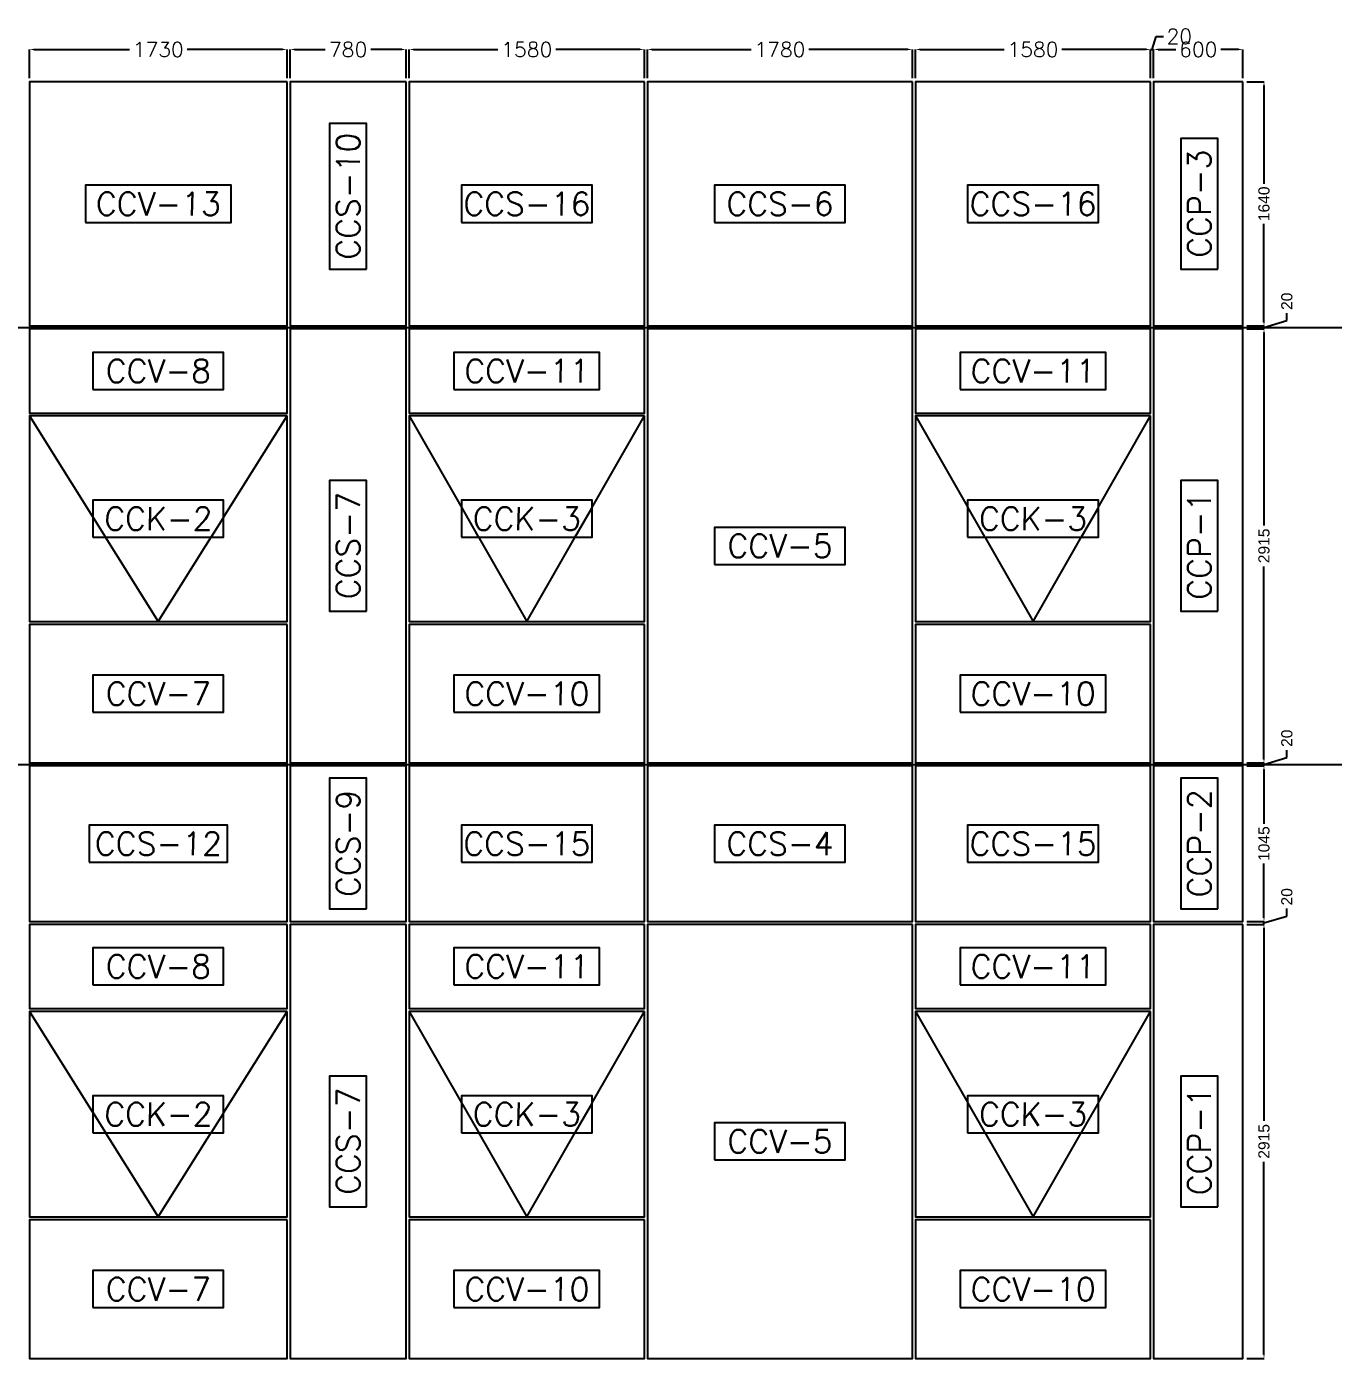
# Model space of a CAD drawing. Header units: millimetres. Extents: x -33420 to 34864, y -1491 to 37154.
# Drawn here: x 15680 to 24457, y 28209 to 37154 of the extents above; entities that cross this region are included whole.
import ezdxf

# ---------------------------------------------------------------- set-up
doc = ezdxf.new("R2010")
doc.units = ezdxf.units.MM
doc.layers.add('- ÖLÇÜ', color=7, linetype='Continuous', lineweight=9)
for name, color, linetype in [('--- CEPHE KANAT CAM', 80, 'Continuous'), ('--- CEPHE VS-CAM', 140, 'Continuous'), ('--- KODLAMA', 7, 'Continuous')]:
    doc.layers.add(name, color=color, linetype=linetype)
doc.styles.add('RomanS', font='romans.shx')
doc.styles.get("Standard").update_dxf_attribs({"font": 'arial.ttf'})
doc.styles.add('STL', font='txt.shx', dxfattribs={"oblique": 1})
doc.dimstyles.new('KOMP-ÖLÇÜ', dxfattribs={"dimtxt": 50, "dimasz": 30, "dimexe": 0.18, "dimexo": 25, "dimgap": 25, "dimtad": 0, "dimdec": 0, "dimzin": 0, "dimdsep": 46, "dimtxsty": 'RomanS', "dimcen": 0.09, "dimclrt": 256, "dimadec": 0, "dimazin": 0, "dimtfac": 1, "dimtdec": 0, "dimtofl": 0, "dimtmove": 0, "dimatfit": 3, "dimfxl": 1, "dimtolj": 1, "dimtzin": 0, "dimarcsym": 0})
doc.dimstyles.new('ÖLÇĞ', dxfattribs={"dimtxt": 75, "dimasz": 25, "dimexe": 1.25, "dimexo": 25, "dimgap": 25, "dimtad": 0, "dimdec": 0, "dimtxsty": 'Standard', "dimcen": 2.5, "dimadec": 0, "dimazin": 0, "dimtfac": 1, "dimtdec": 0, "dimtmove": 0, "dimatfit": 3, "dimfxl": 1, "dimarcsym": 0})

# ---------------------------------------------------------------- blocks, each defined once
blk = doc.blocks.new('*D359')
at = {"layer": '- ÖLÇÜ', "color": 0, "linetype": 'Continuous', "lineweight": -2, "transparency": 16777216}
for p, q in [((15699.4, 36809.3), (15699.4, 37001.4)), ((15729.4, 37001.2), (16370.3, 37001.2)), ((17399.4, 37001.2), (16758.4, 37001.2)), ((17429.4, 36809.3), (17429.4, 37001.4))]:
    blk.add_line(p, q, dxfattribs=at)
at = {"layer": '- ÖLÇÜ', "color": 0, "linetype": 'Continuous', "transparency": 16777216}
for points in [[(15729.4, 37006.2), (15729.4, 36996.2), (15699.4, 37001.2)], [(17399.4, 37006.2), (17399.4, 36996.2), (17429.4, 37001.2)]]:
    blk.add_solid(points, dxfattribs=at)
at = {"layer": 'Defpoints', "color": 0, "linetype": 'Continuous', "transparency": 16777216}
for p in [(17429.4, 37001.2), (15699.4, 36784.3), (17429.4, 36784.3)]:
    blk.add_point(p, dxfattribs=at)
at = {"layer": '- ÖLÇÜ', "linetype": 'Continuous', "transparency": 16777216, "insert": (16564.4, 37001.2), "char_height": 100, "attachment_point": 5, "style": 'RomanS'}
blk.add_mtext('\\A1;1730', dxfattribs=at)
blk = doc.blocks.new('*D360')
at = {"layer": '- ÖLÇÜ', "color": 0, "linetype": 'Continuous', "lineweight": -2, "transparency": 16777216}
for p, q in [((17449.4, 36809.3), (17449.4, 37001.4)), ((17479.4, 37001.2), (17685.8, 37001.2)), ((18199.4, 37001.2), (17992.9, 37001.2)), ((18229.4, 36809.3), (18229.4, 37001.4))]:
    blk.add_line(p, q, dxfattribs=at)
at = {"layer": '- ÖLÇÜ', "color": 0, "linetype": 'Continuous', "transparency": 16777216}
for points in [[(17479.4, 37006.2), (17479.4, 36996.2), (17449.4, 37001.2)], [(18199.4, 37006.2), (18199.4, 36996.2), (18229.4, 37001.2)]]:
    blk.add_solid(points, dxfattribs=at)
at = {"layer": 'Defpoints', "color": 0, "linetype": 'Continuous', "transparency": 16777216}
for p in [(18229.4, 37001.2), (17449.4, 36784.3), (18229.4, 36784.3)]:
    blk.add_point(p, dxfattribs=at)
at = {"layer": '- ÖLÇÜ', "linetype": 'Continuous', "transparency": 16777216, "insert": (17839.4, 37001.2), "char_height": 100, "attachment_point": 5, "style": 'RomanS'}
blk.add_mtext('\\A1;780', dxfattribs=at)
blk = doc.blocks.new('*D361')
at = {"layer": '- ÖLÇÜ', "color": 0, "linetype": 'Continuous', "lineweight": -2, "transparency": 16777216}
for p, q in [((18249.4, 36809.3), (18249.4, 37001.4)), ((18279.4, 37001.2), (18845.3, 37001.2)), ((19799.4, 37001.2), (19233.4, 37001.2)), ((19829.4, 36809.3), (19829.4, 37001.4))]:
    blk.add_line(p, q, dxfattribs=at)
at = {"layer": '- ÖLÇÜ', "color": 0, "linetype": 'Continuous', "transparency": 16777216}
for points in [[(18279.4, 37006.2), (18279.4, 36996.2), (18249.4, 37001.2)], [(19799.4, 37006.2), (19799.4, 36996.2), (19829.4, 37001.2)]]:
    blk.add_solid(points, dxfattribs=at)
at = {"layer": 'Defpoints', "color": 0, "linetype": 'Continuous', "transparency": 16777216}
for p in [(19829.4, 37001.2), (18249.4, 36784.3), (19829.4, 36784.3)]:
    blk.add_point(p, dxfattribs=at)
at = {"layer": '- ÖLÇÜ', "linetype": 'Continuous', "transparency": 16777216, "insert": (19039.4, 37001.2), "char_height": 100, "attachment_point": 5, "style": 'RomanS'}
blk.add_mtext('\\A1;1580', dxfattribs=at)
blk = doc.blocks.new('*D362')
at = {"layer": '- ÖLÇÜ', "color": 0, "linetype": 'Continuous', "lineweight": -2, "transparency": 16777216}
for p, q in [((19849.4, 36809.3), (19849.4, 37001.4)), ((19879.4, 37001.2), (20545.3, 37001.2)), ((21599.4, 37001.2), (20933.4, 37001.2)), ((21629.4, 36809.3), (21629.4, 37001.4))]:
    blk.add_line(p, q, dxfattribs=at)
at = {"layer": '- ÖLÇÜ', "color": 0, "linetype": 'Continuous', "transparency": 16777216}
for points in [[(19879.4, 37006.2), (19879.4, 36996.2), (19849.4, 37001.2)], [(21599.4, 37006.2), (21599.4, 36996.2), (21629.4, 37001.2)]]:
    blk.add_solid(points, dxfattribs=at)
at = {"layer": 'Defpoints', "color": 0, "linetype": 'Continuous', "transparency": 16777216}
for p in [(21629.4, 37001.2), (19849.4, 36784.3), (21629.4, 36784.3)]:
    blk.add_point(p, dxfattribs=at)
at = {"layer": '- ÖLÇÜ', "linetype": 'Continuous', "transparency": 16777216, "insert": (20739.4, 37001.2), "char_height": 100, "attachment_point": 5, "style": 'RomanS'}
blk.add_mtext('\\A1;1780', dxfattribs=at)
blk = doc.blocks.new('*D363')
at = {"layer": '- ÖLÇÜ', "color": 0, "linetype": 'Continuous', "lineweight": -2, "transparency": 16777216}
for p, q in [((21649.4, 36809.3), (21649.4, 37001.4)), ((21679.4, 37001.2), (22245.3, 37001.2)), ((23199.4, 37001.2), (22633.4, 37001.2)), ((23229.4, 36809.3), (23229.4, 37001.4))]:
    blk.add_line(p, q, dxfattribs=at)
at = {"layer": '- ÖLÇÜ', "color": 0, "linetype": 'Continuous', "transparency": 16777216}
for points in [[(21679.4, 37006.2), (21679.4, 36996.2), (21649.4, 37001.2)], [(23199.4, 37006.2), (23199.4, 36996.2), (23229.4, 37001.2)]]:
    blk.add_solid(points, dxfattribs=at)
at = {"layer": 'Defpoints', "color": 0, "linetype": 'Continuous', "transparency": 16777216}
for p in [(23229.4, 37001.2), (21649.4, 36784.3), (23229.4, 36784.3)]:
    blk.add_point(p, dxfattribs=at)
at = {"layer": '- ÖLÇÜ', "linetype": 'Continuous', "transparency": 16777216, "insert": (22439.4, 37001.2), "char_height": 100, "attachment_point": 5, "style": 'RomanS'}
blk.add_mtext('\\A1;1580', dxfattribs=at)
blk = doc.blocks.new('*D440')
at = {"layer": '- ÖLÇÜ', "color": 0, "linetype": 'Continuous', "lineweight": -2, "transparency": 16777216}
for p, q in [((23239.4, 37001.2), (23265.7, 37088.9)), ((23265.7, 37088.9), (23315.7, 37088.9)), ((23199.4, 37001.2), (23169.4, 37001.2)), ((23229.4, 36809.3), (23229.4, 37001.4)), ((23229.4, 37001.2), (23249.4, 37001.2)), ((23249.4, 36809.3), (23249.4, 37001.4)), ((23279.4, 37001.2), (23309.4, 37001.2))]:
    blk.add_line(p, q, dxfattribs=at)
at = {"layer": '- ÖLÇÜ', "color": 0, "linetype": 'Continuous', "transparency": 16777216}
for points in [[(23199.4, 37006.2), (23199.4, 36996.2), (23229.4, 37001.2)], [(23279.4, 37006.2), (23279.4, 36996.2), (23249.4, 37001.2)]]:
    blk.add_solid(points, dxfattribs=at)
at = {"layer": 'Defpoints', "color": 0, "linetype": 'Continuous', "transparency": 16777216}
for p in [(23249.4, 37001.2), (23229.4, 36784.3), (23249.4, 36784.3)]:
    blk.add_point(p, dxfattribs=at)
at = {"layer": '- ÖLÇÜ', "linetype": 'Continuous', "transparency": 16777216, "insert": (23421.6, 37088.9), "char_height": 100, "attachment_point": 5, "style": 'RomanS'}
blk.add_mtext('\\A1;20', dxfattribs=at)
blk = doc.blocks.new('*D441')
at = {"layer": '- ÖLÇÜ', "color": 0, "linetype": 'Continuous', "lineweight": -2, "transparency": 16777216}
for p, q in [((23249.4, 36809.3), (23249.4, 37001.4)), ((23279.4, 37001.2), (23398.2, 37001.2)), ((23819.4, 37001.2), (23700.6, 37001.2)), ((23849.4, 36809.3), (23849.4, 37001.4))]:
    blk.add_line(p, q, dxfattribs=at)
at = {"layer": '- ÖLÇÜ', "color": 0, "linetype": 'Continuous', "transparency": 16777216}
for points in [[(23279.4, 37006.2), (23279.4, 36996.2), (23249.4, 37001.2)], [(23819.4, 37006.2), (23819.4, 36996.2), (23849.4, 37001.2)]]:
    blk.add_solid(points, dxfattribs=at)
at = {"layer": 'Defpoints', "color": 0, "linetype": 'Continuous', "transparency": 16777216}
for p in [(23849.4, 37001.2), (23249.4, 36784.3), (23849.4, 36784.3)]:
    blk.add_point(p, dxfattribs=at)
at = {"layer": '- ÖLÇÜ', "linetype": 'Continuous', "transparency": 16777216, "insert": (23549.4, 37001.2), "char_height": 100, "attachment_point": 5, "style": 'RomanS'}
blk.add_mtext('\\A1;600', dxfattribs=at)
blk = doc.blocks.new('*D442')
at = {"layer": '- ÖLÇÜ', "color": 0, "linetype": 'Continuous', "lineweight": -2, "transparency": 16777216}
for p, q in [((23874.4, 31124.3), (23992, 31124.3)), ((23990.7, 31099.3), (23990.7, 29804.7)), ((23990.7, 28234.3), (23990.7, 29528.9)), ((23874.4, 28209.3), (23992, 28209.3))]:
    blk.add_line(p, q, dxfattribs=at)
at = {"layer": '- ÖLÇÜ', "color": 0, "linetype": 'Continuous', "transparency": 16777216}
for points in [[(23986.6, 31099.3), (23994.9, 31099.3), (23990.7, 31124.3)], [(23986.6, 28234.3), (23994.9, 28234.3), (23990.7, 28209.3)]]:
    blk.add_solid(points, dxfattribs=at)
at = {"layer": 'Defpoints', "color": 0, "linetype": 'Continuous', "transparency": 16777216}
for p in [(23849.4, 31124.3), (23990.7, 31124.3), (23849.4, 28209.3)]:
    blk.add_point(p, dxfattribs=at)
at = {"layer": '- ÖLÇÜ', "color": 0, "linetype": 'Continuous', "transparency": 16777216, "insert": (23990.7, 29666.8), "char_height": 75, "attachment_point": 5, "rotation": 90}
blk.add_mtext('2915', dxfattribs=at)
blk = doc.blocks.new('*D443')
at = {"layer": '- ÖLÇÜ', "color": 0, "linetype": 'Continuous', "lineweight": -2, "transparency": 16777216}
for p, q in [((24144.4, 31180.4), (24144.4, 31230.4)), ((23874.4, 31144.3), (23992, 31144.3)), ((23990.7, 31169.3), (23990.7, 31194.3)), ((23990.7, 31134.3), (24144.4, 31180.4)), ((23990.7, 31124.3), (23990.7, 31144.3)), ((23990.7, 31124.3), (23990.7, 31144.3)), ((23874.4, 31124.3), (23992, 31124.3)), ((23990.7, 31099.3), (23990.7, 31074.3))]:
    blk.add_line(p, q, dxfattribs=at)
at = {"layer": '- ÖLÇÜ', "color": 0, "linetype": 'Continuous', "transparency": 16777216}
for points in [[(23986.6, 31169.3), (23994.9, 31169.3), (23990.7, 31144.3)], [(23986.6, 31099.3), (23994.9, 31099.3), (23990.7, 31124.3)]]:
    blk.add_solid(points, dxfattribs=at)
at = {"layer": 'Defpoints', "color": 0, "linetype": 'Continuous', "transparency": 16777216}
for p in [(23849.4, 31144.3), (23990.7, 31144.3), (23849.4, 31124.3)]:
    blk.add_point(p, dxfattribs=at)
at = {"layer": '- ÖLÇÜ', "color": 0, "linetype": 'Continuous', "transparency": 16777216, "insert": (24144.4, 31309.6), "char_height": 75, "attachment_point": 5, "rotation": 90}
blk.add_mtext('20', dxfattribs=at)
blk = doc.blocks.new('*D444')
at = {"layer": '- ÖLÇÜ', "color": 0, "linetype": 'Continuous', "lineweight": -2, "transparency": 16777216}
for p, q in [((23874.4, 32189.3), (23992, 32189.3)), ((23990.7, 32164.3), (23990.7, 31800.5)), ((23990.7, 31169.3), (23990.7, 31533.1)), ((23874.4, 31144.3), (23992, 31144.3))]:
    blk.add_line(p, q, dxfattribs=at)
at = {"layer": '- ÖLÇÜ', "color": 0, "linetype": 'Continuous', "transparency": 16777216}
for points in [[(23986.6, 32164.3), (23994.9, 32164.3), (23990.7, 32189.3)], [(23986.6, 31169.3), (23994.9, 31169.3), (23990.7, 31144.3)]]:
    blk.add_solid(points, dxfattribs=at)
at = {"layer": 'Defpoints', "color": 0, "linetype": 'Continuous', "transparency": 16777216}
for p in [(23849.4, 32189.3), (23990.7, 32189.3), (23849.4, 31144.3)]:
    blk.add_point(p, dxfattribs=at)
at = {"layer": '- ÖLÇÜ', "color": 0, "linetype": 'Continuous', "transparency": 16777216, "insert": (23990.7, 31666.8), "char_height": 75, "attachment_point": 5, "rotation": 90}
blk.add_mtext('1045', dxfattribs=at)
blk = doc.blocks.new('*D445')
at = {"layer": '- ÖLÇÜ', "color": 0, "linetype": 'Continuous', "lineweight": -2, "transparency": 16777216}
for p, q in [((24144.4, 32245.4), (24144.4, 32295.4)), ((23874.4, 32209.3), (23992, 32209.3)), ((23990.7, 32234.3), (23990.7, 32259.3)), ((23990.7, 32199.3), (24144.4, 32245.4)), ((23990.7, 32189.3), (23990.7, 32209.3)), ((23990.7, 32189.3), (23990.7, 32209.3)), ((23874.4, 32189.3), (23992, 32189.3)), ((23990.7, 32164.3), (23990.7, 32139.3))]:
    blk.add_line(p, q, dxfattribs=at)
at = {"layer": '- ÖLÇÜ', "color": 0, "linetype": 'Continuous', "transparency": 16777216}
for points in [[(23986.6, 32234.3), (23994.9, 32234.3), (23990.7, 32209.3)], [(23986.6, 32164.3), (23994.9, 32164.3), (23990.7, 32189.3)]]:
    blk.add_solid(points, dxfattribs=at)
at = {"layer": 'Defpoints', "color": 0, "linetype": 'Continuous', "transparency": 16777216}
for p in [(23849.4, 32209.3), (23990.7, 32209.3), (23849.4, 32189.3)]:
    blk.add_point(p, dxfattribs=at)
at = {"layer": '- ÖLÇÜ', "color": 0, "linetype": 'Continuous', "transparency": 16777216, "insert": (24144.4, 32374.6), "char_height": 75, "attachment_point": 5, "rotation": 90}
blk.add_mtext('20', dxfattribs=at)
blk = doc.blocks.new('*D446')
at = {"layer": '- ÖLÇÜ', "color": 0, "linetype": 'Continuous', "lineweight": -2, "transparency": 16777216}
for p, q in [((23874.4, 35124.3), (23992, 35124.3)), ((23990.7, 35099.3), (23990.7, 33804.7)), ((23990.7, 32234.3), (23990.7, 33528.9)), ((23874.4, 32209.3), (23992, 32209.3))]:
    blk.add_line(p, q, dxfattribs=at)
at = {"layer": '- ÖLÇÜ', "color": 0, "linetype": 'Continuous', "transparency": 16777216}
for points in [[(23986.6, 35099.3), (23994.9, 35099.3), (23990.7, 35124.3)], [(23986.6, 32234.3), (23994.9, 32234.3), (23990.7, 32209.3)]]:
    blk.add_solid(points, dxfattribs=at)
at = {"layer": 'Defpoints', "color": 0, "linetype": 'Continuous', "transparency": 16777216}
for p in [(23849.4, 35124.3), (23990.7, 35124.3), (23849.4, 32209.3)]:
    blk.add_point(p, dxfattribs=at)
at = {"layer": '- ÖLÇÜ', "color": 0, "linetype": 'Continuous', "transparency": 16777216, "insert": (23990.7, 33666.8), "char_height": 75, "attachment_point": 5, "rotation": 90}
blk.add_mtext('2915', dxfattribs=at)
blk = doc.blocks.new('*D447')
at = {"layer": '- ÖLÇÜ', "color": 0, "linetype": 'Continuous', "lineweight": -2, "transparency": 16777216}
for p, q in [((23990.7, 35169.3), (23990.7, 35194.3)), ((23990.7, 35134.3), (24144.4, 35180.4)), ((24144.4, 35180.4), (24144.4, 35230.4)), ((23874.4, 35144.3), (23992, 35144.3)), ((23874.4, 35124.3), (23992, 35124.3)), ((23990.7, 35124.3), (23990.7, 35144.3)), ((23990.7, 35124.3), (23990.7, 35144.3)), ((23990.7, 35099.3), (23990.7, 35074.3))]:
    blk.add_line(p, q, dxfattribs=at)
at = {"layer": '- ÖLÇÜ', "color": 0, "linetype": 'Continuous', "transparency": 16777216}
for points in [[(23986.6, 35169.3), (23994.9, 35169.3), (23990.7, 35144.3)], [(23986.6, 35099.3), (23994.9, 35099.3), (23990.7, 35124.3)]]:
    blk.add_solid(points, dxfattribs=at)
at = {"layer": 'Defpoints', "color": 0, "linetype": 'Continuous', "transparency": 16777216}
for p in [(23849.4, 35144.3), (23849.4, 35124.3), (23990.7, 35144.3)]:
    blk.add_point(p, dxfattribs=at)
at = {"layer": '- ÖLÇÜ', "color": 0, "linetype": 'Continuous', "transparency": 16777216, "insert": (24144.4, 35309.6), "char_height": 75, "attachment_point": 5, "rotation": 90}
blk.add_mtext('20', dxfattribs=at)
blk = doc.blocks.new('*D448')
at = {"layer": '- ÖLÇÜ', "color": 0, "linetype": 'Continuous', "lineweight": -2, "transparency": 16777216}
for p, q in [((23874.4, 36784.3), (23992, 36784.3)), ((23990.7, 36759.3), (23990.7, 36097.6)), ((23990.7, 35169.3), (23990.7, 35830.9)), ((23874.4, 35144.3), (23992, 35144.3))]:
    blk.add_line(p, q, dxfattribs=at)
at = {"layer": '- ÖLÇÜ', "color": 0, "linetype": 'Continuous', "transparency": 16777216}
for points in [[(23986.6, 36759.3), (23994.9, 36759.3), (23990.7, 36784.3)], [(23986.6, 35169.3), (23994.9, 35169.3), (23990.7, 35144.3)]]:
    blk.add_solid(points, dxfattribs=at)
at = {"layer": 'Defpoints', "color": 0, "linetype": 'Continuous', "transparency": 16777216}
for p in [(23849.4, 36784.3), (23990.7, 36784.3), (23849.4, 35144.3)]:
    blk.add_point(p, dxfattribs=at)
at = {"layer": '- ÖLÇÜ', "color": 0, "linetype": 'Continuous', "transparency": 16777216, "insert": (23990.7, 35964.3), "char_height": 75, "attachment_point": 5, "rotation": 90}
blk.add_mtext('1640', dxfattribs=at)

msp = doc.modelspace()

# ---------------------------------------------------------------- linework, layer by layer
at = {"layer": '--- CEPHE VS-CAM', "linetype": 'Continuous'}
for points in [[(17429.38, 36784.27), (15699.38, 36784.27), (15699.38, 35144.27), (17429.38, 35144.27)], [(18229.38, 36784.27), (17449.38, 36784.27), (17449.38, 35144.27), (18229.38, 35144.27)], [(19829.38, 36784.27), (18249.38, 36784.27), (18249.38, 35144.27), (19829.38, 35144.27)], [(21629.38, 36784.27), (19849.38, 36784.27), (19849.38, 35144.27), (21629.38, 35144.27)], [(23229.38, 36784.27), (21649.38, 36784.27), (21649.38, 35144.27), (23229.38, 35144.27)], [(23849.38, 36784.27), (23249.38, 36784.27), (23249.38, 35144.27), (23849.38, 35144.27)], [(17429.38, 35124.27), (15699.38, 35124.27), (15699.38, 34559.27), (17429.38, 34559.27)], [(18229.38, 35124.27), (17449.38, 35124.27), (17449.38, 32209.33), (18229.38, 32209.33)], [(19829.38, 35124.27), (18249.38, 35124.27), (18249.38, 34559.27), (19829.38, 34559.27)], [(21629.38, 35124.27), (19849.38, 35124.27), (19849.38, 32209.33), (21629.38, 32209.33)], [(23229.38, 35124.27), (21649.38, 35124.27), (21649.38, 34559.27), (23229.38, 34559.27)], [(23849.38, 35124.27), (23249.38, 35124.27), (23249.38, 32209.33), (23849.38, 32209.33)], [(17429.38, 34539.27), (15699.38, 34539.27), (15699.38, 33159.27), (17429.38, 33159.27)], [(19829.38, 34539.27), (18249.38, 34539.27), (18249.38, 33159.27), (19829.38, 33159.27)], [(23229.38, 34539.27), (21649.38, 34539.27), (21649.38, 33159.27), (23229.38, 33159.27)], [(17429.38, 33139.27), (15699.38, 33139.27), (15699.38, 32209.33), (17429.38, 32209.33)], [(19829.38, 33139.27), (18249.38, 33139.27), (18249.38, 32209.33), (19829.38, 32209.33)], [(23229.38, 33139.27), (21649.38, 33139.27), (21649.38, 32209.33), (23229.38, 32209.33)], [(17429.38, 32189.33), (15699.38, 32189.33), (15699.38, 31144.27), (17429.38, 31144.27)], [(18229.38, 32189.33), (17449.38, 32189.33), (17449.38, 31144.27), (18229.38, 31144.27)], [(19829.38, 32189.33), (18249.38, 32189.33), (18249.38, 31144.27), (19829.38, 31144.27)], [(21629.38, 32189.33), (19849.38, 32189.33), (19849.38, 31144.27), (21629.38, 31144.27)], [(23229.38, 32189.33), (21649.38, 32189.33), (21649.38, 31144.27), (23229.38, 31144.27)], [(23849.38, 32189.33), (23249.38, 32189.33), (23249.38, 31144.27), (23849.38, 31144.27)], [(17429.38, 31124.27), (15699.38, 31124.27), (15699.38, 30559.27), (17429.38, 30559.27)], [(18229.38, 31124.27), (17449.38, 31124.27), (17449.38, 28209.33), (18229.38, 28209.33)], [(19829.38, 31124.27), (18249.38, 31124.27), (18249.38, 30559.27), (19829.38, 30559.27)], [(21629.38, 31124.27), (19849.38, 31124.27), (19849.38, 28209.33), (21629.38, 28209.33)], [(23229.38, 31124.27), (21649.38, 31124.27), (21649.38, 30559.27), (23229.38, 30559.27)], [(23849.38, 31124.27), (23249.38, 31124.27), (23249.38, 28209.33), (23849.38, 28209.33)], [(17429.38, 30539.27), (15699.38, 30539.27), (15699.38, 29159.27), (17429.38, 29159.27)], [(19829.38, 30539.27), (18249.38, 30539.27), (18249.38, 29159.27), (19829.38, 29159.27)], [(23229.38, 30539.27), (21649.38, 30539.27), (21649.38, 29159.27), (23229.38, 29159.27)], [(17429.38, 29139.27), (15699.38, 29139.27), (15699.38, 28209.33), (17429.38, 28209.33)], [(19829.38, 29139.27), (18249.38, 29139.27), (18249.38, 28209.33), (19829.38, 28209.33)], [(23229.38, 29139.27), (21649.38, 29139.27), (21649.38, 28209.33), (23229.38, 28209.33)]]:
    msp.add_lwpolyline(points, close=True, dxfattribs=at)
at = {"linetype": 'Continuous'}
for p, q in [((-18835.62, 35134.27), (28052.75, 35134.27)), ((-18835.62, 32199.33), (28052.75, 32199.33))]:
    msp.add_line(p, q, dxfattribs=at)

# ---------------------------------------------------------------- dimensions: what is measured, and where the dimension line sits
at = {"layer": '- ÖLÇÜ', "linetype": 'Continuous'}
for base, p1, p2, override, picture, middle in [((23249.38, 37001.18), (23229.38, 36784.27), (23249.38, 36784.27), {"dimtxt": 100, "dimtmove": 1}, '*D440', (23340.68, 37088.86)), ((17429.38, 37001.18), (15699.38, 36784.27), (17429.38, 36784.27), {"dimtxt": 100}, '*D359', (16564.38, 37001.18)), ((18229.38, 37001.18), (17449.38, 36784.27), (18229.38, 36784.27), {"dimtxt": 100}, '*D360', (17839.38, 37001.18)), ((19829.38, 37001.18), (18249.38, 36784.27), (19829.38, 36784.27), {"dimtxt": 100}, '*D361', (19039.38, 37001.18)), ((21629.38, 37001.18), (19849.38, 36784.27), (21629.38, 36784.27), {"dimtxt": 100}, '*D362', (20739.38, 37001.18)), ((23229.38, 37001.18), (21649.38, 36784.27), (23229.38, 36784.27), {"dimtxt": 100}, '*D363', (22439.38, 37001.18)), ((23849.38, 37001.18), (23249.38, 36784.27), (23849.38, 36784.27), {"dimtxt": 100, "dimtmove": 1}, '*D441', (23549.38, 37001.18))]:
    dim = msp.add_linear_dim(base=base, p1=p1, p2=p2, dimstyle='KOMP-ÖLÇÜ', override=override, dxfattribs=at)
    dim.commit()
    dim.dimension.update_dxf_attribs({"geometry": picture, "text_midpoint": middle})
for base, p1, p2, picture, middle in [((23990.75, 36784.27), (23849.38, 35144.27), (23849.38, 36784.27), '*D448', (23990.75, 35964.27)), ((23990.75, 35144.27), (23849.38, 35124.27), (23849.38, 35144.27), '*D447', (24144.38, 35255.36)), ((23990.75, 35124.27), (23849.38, 32209.33), (23849.38, 35124.27), '*D446', (23990.75, 33666.8)), ((23990.75, 32209.33), (23849.38, 32189.33), (23849.38, 32209.33), '*D445', (24144.38, 32320.42)), ((23990.75, 32189.33), (23849.38, 31144.27), (23849.38, 32189.33), '*D444', (23990.75, 31666.8)), ((23990.75, 31144.27), (23849.38, 31124.27), (23849.38, 31144.27), '*D443', (24144.38, 31255.36))]:
    dim = msp.add_linear_dim(base=base, p1=p1, p2=p2, angle=270, dimstyle='ÖLÇĞ', override={"dimtmove": 1}, dxfattribs=at)
    dim.commit()
    dim.dimension.update_dxf_attribs({"geometry": picture, "text_midpoint": middle})
dim = msp.add_aligned_dim(p1=(23849.38, 28209.33), p2=(23849.38, 31124.27), distance=-141.37, dimstyle='ÖLÇĞ', dxfattribs=at)
dim.commit()
dim.dimension.update_dxf_attribs({"geometry": '*D442', "text_midpoint": (23990.75, 29666.8)})

# ---------------------------------------------------------------- next in the draw order: texts
at = {"layer": '--- KODLAMA', "linetype": 'Continuous', "char_height": 155.482, "attachment_point": 5, "rotation": 90, "style": 'STL', "bg_fill": 3, "box_fill_scale": 1.3, "bg_fill_color": 256, "bg_fill_transparency": 0}
for s, insert, width in [('CCS-10', (17839.38, 36014.12), 885.4428), ('CCP-3', (23556.38, 35964.12), 785.4428), ('CCS-7', (17839.38, 33666.65), 785.4428), ('CCP-1', (23556.38, 33666.65), 785.4428), ('CCS-9', (17839.38, 31666.65), 785.4428), ('CCP-2', (23556.38, 31666.65), 785.4428), ('CCS-7', (17839.38, 29666.65), 785.4428), ('CCP-1', (23556.38, 29666.65), 785.4428)]:
    msp.add_mtext(s, dxfattribs=dict(at, insert=insert, width=width))
at = {"layer": '--- KODLAMA', "linetype": 'Continuous', "char_height": 155.482, "attachment_point": 5, "style": 'STL', "bg_fill": 3, "box_fill_scale": 1.3, "bg_fill_color": 256, "bg_fill_transparency": 0}
for s, insert, width in [('CCV-13', (16564.22, 35964.27), 885.4428), ('CCS-16', (19039.22, 35964.27), 785.4428), ('CCS-6', (20739.22, 35964.27), 785.4428), ('CCS-16', (22439.22, 35964.27), 785.4428), ('CCV-8', (16564.22, 34841.77), 785.4428), ('CCV-11', (19039.22, 34841.77), 885.4428), ('CCV-11', (22439.22, 34841.77), 885.4428), ('CCK-2', (16564.22, 33849.27), 785.4428), ('CCK-3', (19039.22, 33849.27), 785.4428), ('CCK-3', (22439.22, 33849.27), 785.4428), ('CCV-5', (20739.22, 33666.8), 785.4428), ('CCV-7', (16564.22, 32674.3), 785.4428), ('CCV-10', (19039.22, 32674.3), 885.4428), ('CCV-10', (22439.22, 32674.3), 885.4428), ('CCS-12', (16564.22, 31666.8), 835.4428), ('CCS-15', (19039.22, 31666.8), 785.4428), ('CCS-4', (20739.22, 31666.8), 785.4428), ('CCS-15', (22439.22, 31666.8), 785.4428), ('CCV-8', (16564.22, 30841.77), 785.4428), ('CCV-11', (19039.22, 30841.77), 885.4428), ('CCV-11', (22439.22, 30841.77), 885.4428), ('CCK-2', (16564.22, 29849.27), 785.4428), ('CCK-3', (19039.22, 29849.27), 785.4428), ('CCK-3', (22439.22, 29849.27), 785.4428), ('CCV-5', (20739.22, 29666.8), 785.4428), ('CCV-7', (16564.22, 28674.3), 785.4428), ('CCV-10', (19039.22, 28674.3), 885.4428), ('CCV-10', (22439.22, 28674.3), 885.4428)]:
    msp.add_mtext(s, dxfattribs=dict(at, insert=insert, width=width))

# ---------------------------------------------------------------- next in the draw order: linework, layer by layer
at = {"layer": '--- CEPHE KANAT CAM', "linetype": 'Continuous'}
for p, q in [((15699.38, 34539.27), (16564.38, 33159.27)), ((16564.38, 33159.27), (17429.38, 34539.27)), ((18249.38, 34539.27), (19039.38, 33159.27)), ((19039.38, 33159.27), (19829.38, 34539.27)), ((21649.38, 34539.27), (22439.38, 33159.27)), ((22439.38, 33159.27), (23229.38, 34539.27)), ((15699.38, 30539.27), (16564.38, 29159.27)), ((16564.38, 29159.27), (17429.38, 30539.27)), ((18249.38, 30539.27), (19039.38, 29159.27)), ((19039.38, 29159.27), (19829.38, 30539.27)), ((21649.38, 30539.27), (22439.38, 29159.27)), ((22439.38, 29159.27), (23229.38, 30539.27))]:
    msp.add_line(p, q, dxfattribs=at)
at = {"layer": '--- KODLAMA', "linetype": 'Continuous'}
for points in [[(17963.76, 35525.27), (17963.76, 36503.28), (17714.99, 36503.28), (17714.99, 35525.27)], [(23680.76, 35525.27), (23680.76, 36403.28), (23431.99, 36403.28), (23431.99, 35525.27)], [(16075.37, 35839.89), (17053.38, 35839.89), (17053.38, 36088.66), (16075.37, 36088.66)], [(18600.37, 35839.89), (19478.38, 35839.89), (19478.38, 36088.66), (18600.37, 36088.66)], [(20300.37, 35839.89), (21178.38, 35839.89), (21178.38, 36088.66), (20300.37, 36088.66)], [(22000.37, 35839.89), (22878.38, 35839.89), (22878.38, 36088.66), (22000.37, 36088.66)], [(16125.37, 34717.39), (17003.38, 34717.39), (17003.38, 34966.16), (16125.37, 34966.16)], [(18550.37, 34717.39), (19528.38, 34717.39), (19528.38, 34966.16), (18550.37, 34966.16)], [(21950.37, 34717.39), (22928.38, 34717.39), (22928.38, 34966.16), (21950.37, 34966.16)], [(17963.76, 33227.79), (17963.76, 34105.81), (17714.99, 34105.81), (17714.99, 33227.79)], [(23680.76, 33227.79), (23680.76, 34105.81), (23431.99, 34105.81), (23431.99, 33227.79)], [(16125.37, 33724.89), (17003.38, 33724.89), (17003.38, 33973.66), (16125.37, 33973.66)], [(18600.37, 33724.89), (19478.38, 33724.89), (19478.38, 33973.66), (18600.37, 33973.66)], [(22000.37, 33724.89), (22878.38, 33724.89), (22878.38, 33973.66), (22000.37, 33973.66)], [(20300.37, 33542.41), (21178.38, 33542.41), (21178.38, 33791.19), (20300.37, 33791.19)], [(16125.37, 32549.91), (17003.38, 32549.91), (17003.38, 32798.69), (16125.37, 32798.69)], [(18550.37, 32549.91), (19528.38, 32549.91), (19528.38, 32798.69), (18550.37, 32798.69)], [(21950.37, 32549.91), (22928.38, 32549.91), (22928.38, 32798.69), (21950.37, 32798.69)], [(17963.76, 31227.79), (17963.76, 32105.81), (17714.99, 32105.81), (17714.99, 31227.79)], [(23680.76, 31227.79), (23680.76, 32105.81), (23431.99, 32105.81), (23431.99, 31227.79)], [(16100.37, 31542.41), (17028.38, 31542.41), (17028.38, 31791.19), (16100.37, 31791.19)], [(18600.37, 31542.41), (19478.38, 31542.41), (19478.38, 31791.19), (18600.37, 31791.19)], [(20300.37, 31542.41), (21178.38, 31542.41), (21178.38, 31791.19), (20300.37, 31791.19)], [(22000.37, 31542.41), (22878.38, 31542.41), (22878.38, 31791.19), (22000.37, 31791.19)], [(16125.37, 30717.39), (17003.38, 30717.39), (17003.38, 30966.16), (16125.37, 30966.16)], [(18550.37, 30717.39), (19528.38, 30717.39), (19528.38, 30966.16), (18550.37, 30966.16)], [(21950.37, 30717.39), (22928.38, 30717.39), (22928.38, 30966.16), (21950.37, 30966.16)], [(17963.76, 29227.79), (17963.76, 30105.81), (17714.99, 30105.81), (17714.99, 29227.79)], [(23680.76, 29227.79), (23680.76, 30105.81), (23431.99, 30105.81), (23431.99, 29227.79)], [(16125.37, 29724.89), (17003.38, 29724.89), (17003.38, 29973.66), (16125.37, 29973.66)], [(18600.37, 29724.89), (19478.38, 29724.89), (19478.38, 29973.66), (18600.37, 29973.66)], [(22000.37, 29724.89), (22878.38, 29724.89), (22878.38, 29973.66), (22000.37, 29973.66)], [(20300.37, 29542.41), (21178.38, 29542.41), (21178.38, 29791.19), (20300.37, 29791.19)], [(16125.37, 28549.91), (17003.38, 28549.91), (17003.38, 28798.69), (16125.37, 28798.69)], [(18550.37, 28549.91), (19528.38, 28549.91), (19528.38, 28798.69), (18550.37, 28798.69)], [(21950.37, 28549.91), (22928.38, 28549.91), (22928.38, 28798.69), (21950.37, 28798.69)]]:
    msp.add_lwpolyline(points, close=True, dxfattribs=at)

doc.saveas('drawing.dxf')
